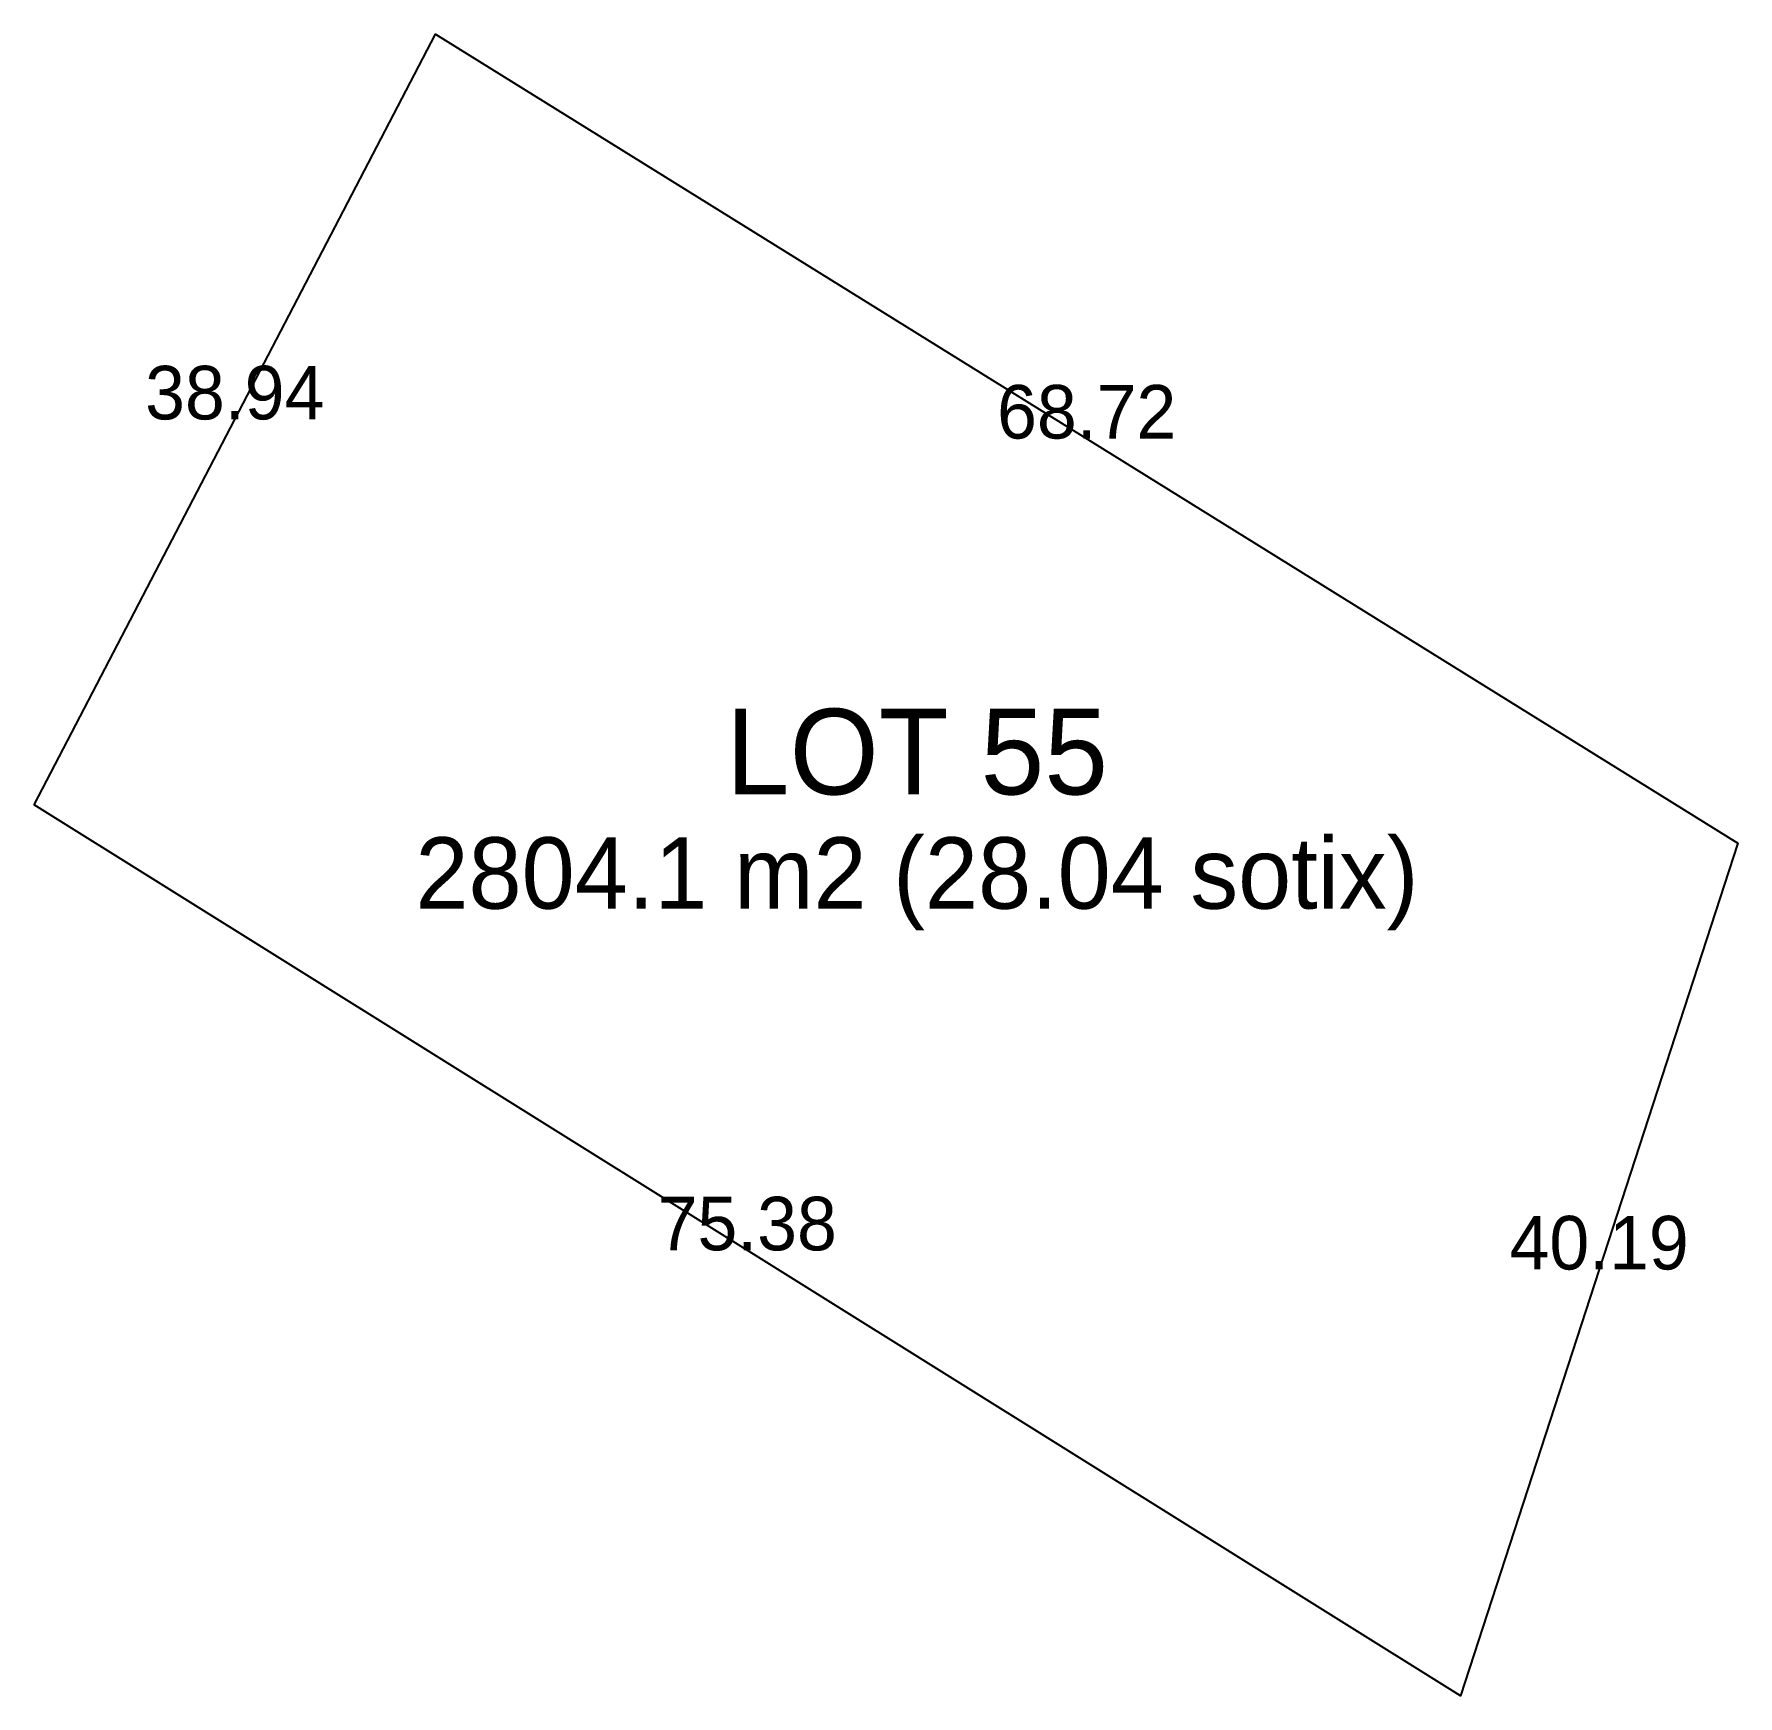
# Model space of a CAD drawing. Header units: metres. Extents: x -39.6 to 36.8, y -38.2 to 36.3.
import ezdxf
from ezdxf.enums import TextEntityAlignment as Align

# ---------------------------------------------------------------- set-up
doc = ezdxf.new("R2010")
doc.units = ezdxf.units.M

msp = doc.modelspace()

# ---------------------------------------------------------------- linework, layer by layer
at = {"layer": 'LOTS'}
msp.add_lwpolyline([(-39.57, 1.7787), (-21.5811, 36.3145), (36.7946, 0.0638), (24.3565, -38.157)], close=True, dxfattribs=at)

# ---------------------------------------------------------------- texts
at = {"layer": 'DIMS'}
for s, p in [('38.94', (-30.5756, 19.0466)), ('68.72', (7.6068, 18.1892)), ('75.38', (-7.6068, -18.1892)), ('40.19', (30.5756, -19.0466))]:
    msp.add_text(s, height=2.4, dxfattribs=at).set_placement(p, align=Align.CENTER)
at = {"layer": 'LABELS'}
for s, height, p in [('LOT 55', 3.84, (0, 2.24)), ('2804.1 m2 (28.04 sotix)', 3.2, (0, -2.88))]:
    msp.add_text(s, height=height, dxfattribs=at).set_placement(p, align=Align.CENTER)

doc.saveas('drawing.dxf')
